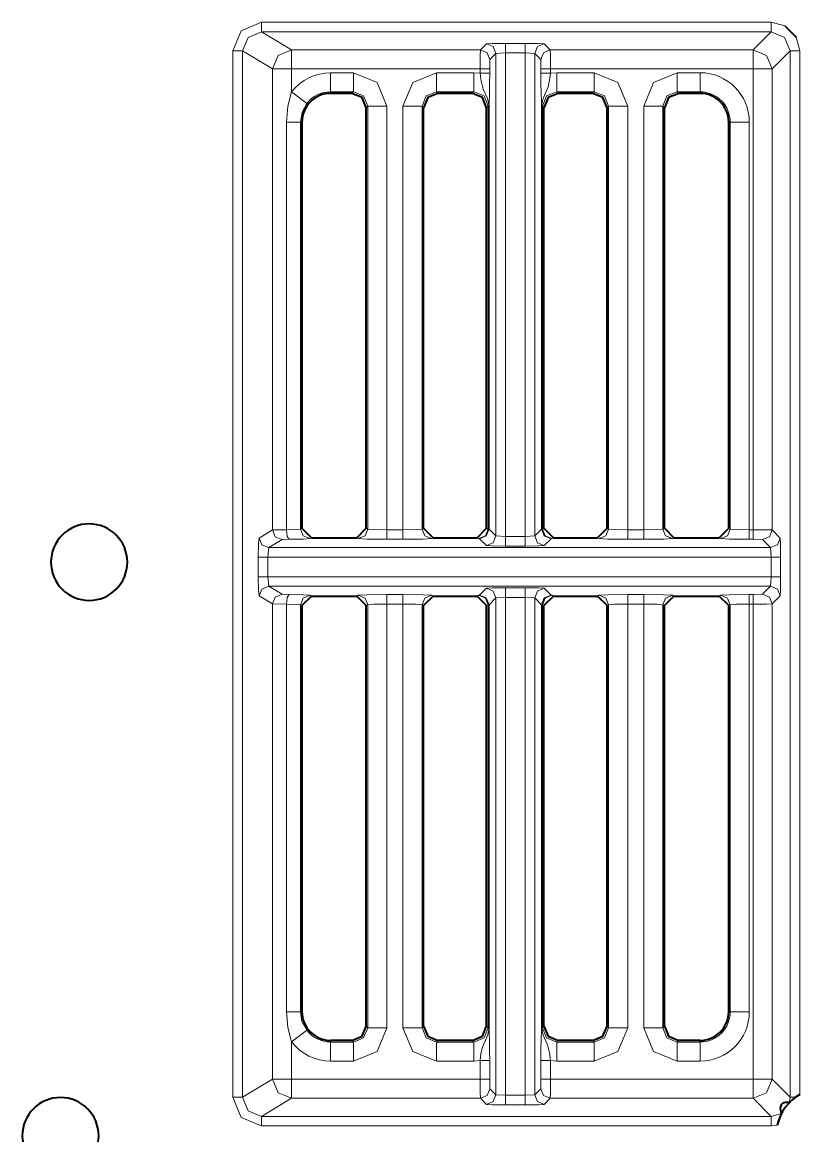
# Model space of a CAD drawing. Header units: millimetres. Extents: x 0 to 2941, y -405 to 1422.
# Drawn here: x 836.1 to 876.8, y 348.2 to 406.4 of the extents above; entities that cross this region are included whole.
import ezdxf

# ---------------------------------------------------------------- set-up
doc = ezdxf.new("R2010")
doc.units = ezdxf.units.MM
doc.layers.add('FINE', color=9, linetype='Continuous')
doc.layers.add('OUTLINE', color=7, linetype='Continuous')

msp = doc.modelspace()

# ---------------------------------------------------------------- linework, layer by layer
at = {"layer": 'FINE', "lineweight": 9}
for p, q in [((848.589, 406.427), (875.254, 406.427)), ((874.31, 404.984), (875.254, 405.928)), ((875.254, 406.427), (875.981, 406.239)), ((876.566, 405.655), (876.753, 404.928)), ((847.089, 350.202), (847.089, 404.929)), ((847.589, 404.929), (847.589, 350.202)), ((849.163, 403.984), (847.589, 404.929)), ((850.163, 404.984), (860.041, 404.984)), ((860.041, 404.984), (860.356, 405.299)), ((861.356, 404.825), (860.856, 404.799)), ((861.356, 405.324), (862.382, 405.324)), ((861.356, 404.825), (861.356, 379.532)), ((862.382, 404.825), (861.356, 404.825)), ((862.382, 379.532), (862.382, 404.825)), ((862.882, 404.799), (862.382, 404.825)), ((862.882, 404.799), (862.882, 379.558)), ((863.197, 404.484), (862.882, 404.799)), ((863.381, 405.299), (863.697, 404.984)), ((863.697, 404.984), (874.31, 404.984)), ((876.254, 404.928), (875.31, 403.984)), ((876.254, 350.203), (876.254, 404.928)), ((876.753, 404.928), (876.753, 350.348)), ((860.541, 404.484), (860.528, 403.984)), ((863.21, 403.984), (863.197, 404.484)), ((850.163, 403.984), (850.163, 402.786)), ((860.028, 403.984), (850.163, 403.984)), ((852.204, 403.788), (853.401, 403.788)), ((857.736, 403.788), (859.701, 403.788)), ((859.701, 403.788), (860.028, 403.758)), ((860.028, 403.758), (860.028, 403.984)), ((860.528, 403.984), (860.528, 403.758)), ((863.21, 403.758), (863.21, 403.984)), ((863.709, 403.758), (864.036, 403.788)), ((864.036, 403.788), (866.001, 403.788)), ((870.336, 403.788), (871.535, 403.788)), ((874.31, 379.886), (874.31, 403.984)), ((875.31, 403.984), (875.31, 379.873)), ((853.401, 402.79), (852.204, 402.79)), ((852.204, 402.79), (852.204, 402.708)), ((853.32, 402.708), (853.401, 402.79)), ((859.701, 402.79), (857.736, 402.79)), ((857.736, 402.79), (857.818, 402.708)), ((859.62, 402.708), (859.701, 402.79)), ((864.036, 402.79), (864.118, 402.708)), ((871.535, 402.79), (870.336, 402.79)), ((870.336, 402.79), (870.418, 402.708)), ((871.535, 402.708), (871.535, 402.79)), ((855.149, 402.041), (855.149, 379.886)), ((855.989, 379.886), (855.989, 402.041)), ((860.482, 379.915), (860.482, 402.041)), ((863.239, 379.915), (863.239, 402.041)), ((863.255, 402.041), (863.255, 379.915)), ((863.369, 401.959), (863.287, 402.041)), ((867.749, 402.041), (867.749, 379.886)), ((868.589, 379.886), (868.589, 402.041)), ((869.669, 401.959), (869.588, 402.041)), ((849.891, 379.885), (849.891, 401.208)), ((850.704, 401.208), (850.619, 401.208)), ((849.163, 379.873), (849.891, 379.885)), ((849.891, 379.885), (850.619, 379.921)), ((855.149, 379.886), (855.989, 379.886)), ((856.987, 379.923), (857.069, 379.964)), ((860.45, 379.923), (860.482, 379.915)), ((862.882, 379.558), (863.239, 379.915)), ((863.255, 379.915), (863.287, 379.923)), ((867.749, 379.886), (868.589, 379.886)), ((875.31, 379.873), (875.73, 379.453)), ((850.027, 379.385), (849.663, 379.374)), ((851.204, 379.464), (851.118, 379.421)), ((853.651, 379.423), (853.569, 379.464)), ((855.989, 379.386), (855.149, 379.386)), ((857.569, 379.464), (857.487, 379.423)), ((859.951, 379.423), (859.869, 379.464)), ((859.999, 379.415), (859.951, 379.423)), ((860.356, 379.058), (859.999, 379.415)), ((860.856, 379.558), (861.356, 379.532)), ((861.356, 379.532), (862.382, 379.532)), ((862.382, 379.532), (862.882, 379.558)), ((863.739, 379.415), (863.381, 379.058)), ((863.787, 379.423), (863.739, 379.415)), ((863.869, 379.464), (863.787, 379.423)), ((866.251, 379.423), (866.169, 379.464)), ((868.589, 379.386), (867.749, 379.386)), ((870.169, 379.464), (870.087, 379.423)), ((872.617, 379.423), (872.535, 379.464)), ((874.31, 379.386), (874.115, 379.386)), ((874.81, 379.373), (874.31, 379.386)), ((875.23, 378.953), (874.81, 379.373)), ((848.962, 378.953), (848.92, 378.453)), ((862.382, 379.033), (861.356, 379.033)), ((875.255, 378.453), (875.23, 378.953)), ((848.42, 377.427), (848.42, 378.453)), ((875.255, 378.453), (848.92, 378.453)), ((848.92, 378.453), (848.92, 377.427)), ((875.255, 377.427), (875.255, 378.453)), ((875.755, 378.453), (875.755, 377.427)), ((848.92, 377.427), (875.255, 377.427)), ((848.92, 377.427), (848.962, 376.928)), ((875.23, 376.928), (875.255, 377.427)), ((848.962, 376.928), (849.663, 376.507)), ((875.23, 376.928), (848.962, 376.928)), ((859.999, 376.466), (860.356, 376.823)), ((861.356, 376.848), (862.382, 376.848)), ((863.381, 376.823), (863.739, 376.466)), ((874.81, 376.508), (875.23, 376.928)), ((849.163, 376.008), (848.463, 376.428)), ((849.663, 376.507), (850.027, 376.495)), ((851.118, 376.46), (851.204, 376.417)), ((853.569, 376.417), (853.651, 376.458)), ((857.487, 376.458), (857.569, 376.417)), ((859.869, 376.417), (859.951, 376.458)), ((859.951, 376.458), (859.999, 376.466)), ((860.856, 376.323), (860.499, 375.966)), ((861.356, 376.349), (860.856, 376.323)), ((860.856, 350.331), (860.856, 376.323)), ((861.356, 376.349), (861.356, 350.306)), ((862.382, 350.306), (862.382, 376.349)), ((862.882, 376.323), (862.882, 350.331)), ((863.239, 375.966), (862.882, 376.323)), ((863.739, 376.466), (863.787, 376.458)), ((863.787, 376.458), (863.869, 376.417)), ((866.169, 376.417), (866.251, 376.458)), ((870.087, 376.458), (870.169, 376.417)), ((874.115, 376.495), (874.31, 376.495)), ((874.31, 376.495), (874.81, 376.508)), ((875.73, 376.428), (875.31, 376.008)), ((849.891, 375.996), (849.163, 376.008)), ((849.163, 351.147), (849.163, 376.008)), ((850.619, 375.96), (849.891, 375.996)), ((849.891, 354.672), (849.891, 375.996)), ((850.704, 375.917), (850.619, 375.96)), ((850.619, 375.96), (850.619, 354.672)), ((854.15, 375.958), (854.069, 375.917)), ((854.15, 353.84), (854.15, 375.958)), ((855.989, 353.84), (855.989, 375.995)), ((856.987, 375.958), (856.987, 353.84)), ((857.069, 375.917), (856.987, 375.958)), ((860.45, 375.958), (860.369, 375.917)), ((860.482, 375.966), (860.45, 375.958)), ((860.45, 353.84), (860.45, 375.958)), ((860.482, 353.84), (860.482, 375.966)), ((860.499, 375.966), (860.499, 353.84)), ((863.239, 353.84), (863.239, 375.966)), ((863.255, 375.966), (863.255, 353.84)), ((863.287, 375.958), (863.255, 375.966)), ((863.369, 375.917), (863.287, 375.958)), ((863.287, 375.958), (863.287, 353.84)), ((868.589, 353.84), (868.589, 375.995)), ((875.31, 376.008), (875.31, 351.147)), ((850.619, 354.672), (850.704, 354.672)), ((873.035, 354.672), (873.116, 354.672)), ((854.069, 353.921), (854.15, 353.84)), ((856.987, 353.84), (857.069, 353.921)), ((860.369, 353.921), (860.45, 353.84)), ((863.287, 353.84), (863.369, 353.921)), ((866.669, 353.921), (866.75, 353.84)), ((869.588, 353.84), (869.669, 353.921)), ((850.163, 353.095), (850.163, 351.147)), ((852.204, 353.172), (852.204, 353.091)), ((852.204, 353.091), (853.401, 353.091)), ((853.401, 353.091), (853.32, 353.172)), ((857.818, 353.172), (857.736, 353.091)), ((857.736, 353.091), (859.701, 353.091)), ((859.701, 353.091), (859.62, 353.172)), ((866.001, 353.091), (865.92, 353.172)), ((871.535, 353.091), (871.535, 353.172)), ((853.401, 352.092), (852.204, 352.092)), ((859.701, 352.092), (857.736, 352.092)), ((860.028, 352.123), (859.701, 352.092)), ((860.028, 351.147), (860.028, 352.123)), ((860.528, 352.123), (860.528, 351.147)), ((863.21, 351.147), (863.21, 352.123)), ((863.709, 352.123), (863.709, 351.147)), ((864.036, 352.092), (863.709, 352.123)), ((871.535, 352.092), (870.336, 352.092)), ((847.589, 350.202), (849.163, 351.147)), ((850.163, 351.147), (860.028, 351.147)), ((860.528, 351.147), (860.541, 350.647)), ((860.541, 350.647), (860.856, 350.331)), ((862.882, 350.331), (863.197, 350.647)), ((863.197, 350.647), (863.21, 351.147)), ((863.709, 351.147), (874.31, 351.147)), ((875.31, 351.147), (876.254, 350.203)), ((850.163, 350.147), (848.589, 349.203)), ((860.041, 350.147), (850.163, 350.147)), ((860.356, 349.832), (860.041, 350.147)), ((860.856, 350.331), (861.356, 350.306)), ((874.31, 350.147), (863.697, 350.147)), ((875.254, 349.203), (874.31, 350.147)), ((876.221, 349.948), (876.254, 350.203)), ((862.382, 349.806), (861.356, 349.806)), ((848.589, 349.203), (875.254, 349.203)), ((875.254, 349.203), (875.793, 349.361)), ((875.254, 348.703), (848.589, 348.703)), ((875.577, 348.739), (875.254, 348.703))]:
    msp.add_line(p, q, dxfattribs=at)
for points in [[(847.089, 404.929), (847.529, 405.988), (848.589, 406.427)], [(848.589, 405.928), (847.882, 405.635), (847.589, 404.929)], [(848.589, 405.928), (848.589, 406.078), (848.589, 406.427)], [(875.254, 405.928), (848.589, 405.928), (850.163, 404.984)], [(875.254, 405.928), (875.254, 406.078), (875.254, 406.427)], [(876.254, 404.928), (875.961, 405.635), (875.254, 405.928)], [(847.589, 404.929), (847.435, 404.929), (847.089, 404.929)], [(849.163, 403.984), (849.457, 404.691), (850.163, 404.984)], [(850.163, 403.984), (850.163, 404.682), (850.163, 404.984)], [(860.028, 403.984), (860.032, 404.682), (860.041, 404.984)], [(860.041, 404.984), (860.394, 404.837), (860.541, 404.484)], [(860.356, 405.299), (860.658, 405.317), (861.356, 405.324)], [(860.356, 405.299), (860.71, 405.152), (860.856, 404.799)], [(860.856, 379.558), (860.856, 404.799), (860.541, 404.484)], [(861.356, 405.324), (861.356, 405.173), (861.356, 404.825)], [(862.382, 405.324), (862.382, 405.173), (862.382, 404.825)], [(862.382, 405.324), (863.08, 405.317), (863.381, 405.299)], [(863.381, 405.299), (863.028, 405.152), (862.882, 404.799)], [(863.697, 404.984), (863.343, 404.837), (863.197, 404.484)], [(863.697, 404.984), (863.706, 404.682), (863.709, 403.984)], [(874.31, 403.984), (874.31, 404.682), (874.31, 404.984)], [(874.31, 404.984), (875.017, 404.691), (875.31, 403.984)], [(876.753, 404.928), (876.404, 404.928), (876.254, 404.928)], [(848.463, 379.453), (849.163, 379.873), (849.163, 403.984)], [(850.163, 403.984), (849.471, 403.984), (849.163, 403.984)], [(852.204, 403.788), (852.204, 403.1), (852.204, 402.79)], [(853.401, 403.788), (853.401, 403.1), (853.401, 402.79)], [(853.401, 403.788), (854.637, 403.277), (855.149, 402.041)], [(855.989, 402.041), (856.5, 403.277), (857.736, 403.788)], [(857.736, 403.788), (857.736, 403.1), (857.736, 402.79)], [(859.701, 403.788), (859.701, 403.1), (859.701, 402.79)], [(860.028, 403.984), (860.377, 403.984), (860.528, 403.984)], [(860.028, 403.758), (860.377, 403.758), (860.528, 403.758)], [(860.482, 402.041), (860.48, 402.111), (860.471, 402.198), (860.411, 402.437), (860.19, 402.937), (860.078, 403.351), (860.028, 403.758)], [(860.528, 403.758), (860.525, 403.166), (860.516, 402.618), (860.503, 402.21), (860.5, 402.102), (860.499, 402.068), (860.499, 402.041)], [(863.709, 403.984), (863.361, 403.984), (863.21, 403.984)], [(863.709, 403.758), (863.361, 403.758), (863.21, 403.758)], [(863.239, 402.041), (863.239, 402.053), (863.238, 402.081), (863.237, 402.14), (863.236, 402.189), (863.233, 402.263), (863.219, 402.757), (863.212, 403.228), (863.21, 403.758)], [(863.709, 403.758), (863.666, 403.394), (863.589, 403.051), (863.364, 402.533), (863.313, 402.396), (863.284, 402.289), (863.26, 402.144), (863.256, 402.074), (863.255, 402.041)], [(874.31, 403.984), (863.709, 403.984), (863.709, 403.758)], [(864.036, 403.788), (864.036, 403.1), (864.036, 402.79)], [(866.001, 403.788), (866.001, 403.1), (866.001, 402.79)], [(866.001, 403.788), (867.237, 403.277), (867.749, 402.041)], [(868.589, 402.041), (869.1, 403.277), (870.336, 403.788)], [(870.336, 402.79), (870.336, 403.1), (870.336, 403.788)], [(871.535, 402.79), (871.535, 403.1), (871.535, 403.788)], [(874.31, 403.984), (875.008, 403.984), (875.31, 403.984)], [(849.891, 401.208), (849.962, 402.044), (850.163, 402.786)], [(850.163, 402.786), (850.707, 402.365), (850.953, 402.176)], [(854.15, 402.041), (853.932, 402.572), (853.401, 402.79)], [(857.736, 402.79), (857.206, 402.572), (856.987, 402.041)], [(860.45, 402.041), (860.232, 402.572), (859.701, 402.79)], [(864.036, 402.79), (863.506, 402.572), (863.287, 402.041)], [(865.92, 402.708), (866.001, 402.79), (864.036, 402.79)], [(866.75, 402.041), (866.532, 402.572), (866.001, 402.79)], [(870.336, 402.79), (869.806, 402.572), (869.588, 402.041)], [(850.953, 402.176), (850.706, 401.721), (850.619, 401.208)], [(854.069, 379.964), (854.15, 379.923), (854.15, 402.041), (854.069, 401.959)], [(855.149, 402.041), (854.461, 402.041), (854.15, 402.041)], [(856.987, 402.041), (856.677, 402.041), (855.989, 402.041)], [(857.069, 401.959), (856.987, 402.041), (856.987, 379.923)], [(860.369, 379.964), (860.45, 379.923), (860.45, 402.041), (860.369, 401.959)], [(860.482, 402.041), (860.461, 402.041), (860.45, 402.041)], [(860.482, 402.041), (860.494, 402.041), (860.499, 402.041)], [(860.499, 402.041), (860.499, 379.915), (860.856, 379.558)], [(863.255, 402.041), (863.244, 402.041), (863.239, 402.041)], [(863.287, 402.041), (863.277, 402.041), (863.255, 402.041)], [(863.287, 402.041), (863.287, 379.923), (863.369, 379.964)], [(866.669, 379.964), (866.75, 379.923), (866.75, 402.041), (866.669, 401.959)], [(867.749, 402.041), (867.06, 402.041), (866.75, 402.041)], [(869.588, 402.041), (869.277, 402.041), (868.589, 402.041)], [(869.588, 402.041), (869.588, 379.923), (869.669, 379.964)], [(850.619, 401.208), (850.401, 401.208), (849.891, 401.208)], [(850.619, 401.208), (850.619, 379.921), (850.704, 379.964)], [(873.035, 379.964), (873.116, 379.923), (873.116, 401.208), (873.035, 401.208)], [(873.116, 401.208), (873.426, 401.208), (874.115, 401.208)], [(874.115, 401.208), (874.115, 379.886), (874.31, 379.886)], [(849.663, 379.374), (849.31, 379.52), (849.163, 379.873)], [(850.027, 379.385), (849.932, 379.536), (849.891, 379.885)], [(851.118, 379.421), (850.765, 379.568), (850.619, 379.921)], [(854.15, 379.923), (854.004, 379.57), (853.651, 379.423)], [(854.15, 379.923), (854.461, 379.897), (855.149, 379.886)], [(855.149, 379.886), (855.149, 379.537), (855.149, 379.386)], [(855.989, 379.886), (856.677, 379.897), (856.987, 379.923)], [(855.989, 379.886), (855.989, 379.537), (855.989, 379.386)], [(856.987, 379.923), (857.134, 379.57), (857.487, 379.423)], [(859.951, 379.423), (860.304, 379.57), (860.45, 379.923)], [(859.999, 379.415), (860.352, 379.562), (860.499, 379.915)], [(859.999, 379.415), (860.34, 379.563), (860.482, 379.915)], [(860.482, 379.915), (860.494, 379.915), (860.499, 379.915)], [(863.739, 379.415), (863.385, 379.562), (863.239, 379.915)], [(863.239, 379.915), (863.244, 379.915), (863.255, 379.915)], [(863.739, 379.415), (863.398, 379.563), (863.255, 379.915)], [(863.787, 379.423), (863.434, 379.57), (863.287, 379.923)], [(866.75, 379.923), (866.604, 379.57), (866.251, 379.423)], [(866.75, 379.923), (867.06, 379.897), (867.749, 379.886)], [(867.749, 379.386), (867.749, 379.537), (867.749, 379.886)], [(868.589, 379.886), (869.277, 379.897), (869.588, 379.923)], [(868.589, 379.386), (868.589, 379.537), (868.589, 379.886)], [(870.087, 379.423), (869.734, 379.57), (869.588, 379.923)], [(873.116, 379.923), (872.969, 379.57), (872.617, 379.423)], [(873.116, 379.923), (873.426, 379.897), (874.115, 379.886)], [(874.115, 379.886), (874.115, 379.537), (874.115, 379.386)], [(874.31, 379.386), (874.31, 379.537), (874.31, 379.886)], [(874.31, 379.886), (875.008, 379.882), (875.31, 379.873)], [(874.81, 379.373), (875.163, 379.52), (875.31, 379.873)], [(848.42, 378.453), (848.433, 379.151), (848.463, 379.453)], [(848.962, 378.953), (848.609, 379.1), (848.463, 379.453)], [(849.663, 379.374), (848.962, 378.953), (875.23, 378.953)], [(851.118, 379.421), (850.792, 379.399), (850.027, 379.385)], [(855.149, 379.386), (854.116, 379.397), (853.651, 379.423)], [(857.487, 379.423), (857.021, 379.397), (855.989, 379.386)], [(860.356, 379.058), (860.71, 379.204), (860.856, 379.558)], [(861.356, 379.033), (861.356, 379.183), (861.356, 379.532)], [(862.382, 379.033), (862.382, 379.183), (862.382, 379.532)], [(863.381, 379.058), (863.028, 379.204), (862.882, 379.558)], [(867.749, 379.386), (866.716, 379.397), (866.251, 379.423)], [(870.087, 379.423), (869.621, 379.397), (868.589, 379.386)], [(874.115, 379.386), (873.082, 379.397), (872.617, 379.423)], [(875.23, 378.953), (875.583, 379.1), (875.73, 379.453)], [(875.73, 379.453), (875.748, 379.151), (875.755, 378.453)], [(861.356, 379.033), (860.658, 379.04), (860.356, 379.058)], [(863.381, 379.058), (863.08, 379.04), (862.382, 379.033)], [(848.92, 378.453), (848.574, 378.453), (848.42, 378.453)], [(875.255, 378.453), (875.604, 378.453), (875.755, 378.453)], [(848.92, 377.427), (848.574, 377.427), (848.42, 377.427)], [(848.463, 376.428), (848.433, 376.73), (848.42, 377.427)], [(875.255, 377.427), (875.604, 377.427), (875.755, 377.427)], [(875.755, 377.427), (875.748, 376.73), (875.73, 376.428)], [(848.962, 376.928), (848.609, 376.781), (848.463, 376.428)], [(860.356, 376.823), (860.658, 376.841), (861.356, 376.848)], [(860.856, 376.323), (860.71, 376.676), (860.356, 376.823)], [(861.356, 376.349), (861.356, 376.697), (861.356, 376.848)], [(862.382, 376.349), (862.382, 376.697), (862.382, 376.848)], [(862.382, 376.848), (863.08, 376.841), (863.381, 376.823)], [(862.882, 376.323), (863.028, 376.676), (863.381, 376.823)], [(875.23, 376.928), (875.583, 376.781), (875.73, 376.428)], [(849.663, 376.507), (849.31, 376.361), (849.163, 376.008)], [(850.027, 376.495), (849.932, 376.345), (849.891, 375.996)], [(850.027, 376.495), (850.792, 376.482), (851.118, 376.46)], [(851.118, 376.46), (850.765, 376.313), (850.619, 375.96)], [(853.651, 376.458), (854.116, 376.484), (855.149, 376.495)], [(853.651, 376.458), (854.004, 376.311), (854.15, 375.958)], [(855.149, 376.495), (855.149, 376.344), (855.149, 375.995)], [(855.149, 376.495), (855.989, 376.495), (857.021, 376.484), (857.487, 376.458)], [(855.989, 376.495), (855.989, 376.344), (855.989, 375.995)], [(857.487, 376.458), (857.134, 376.311), (856.987, 375.958)], [(860.45, 375.958), (860.304, 376.311), (859.951, 376.458)], [(860.499, 375.966), (860.352, 376.319), (859.999, 376.466)], [(860.482, 375.966), (860.34, 376.318), (859.999, 376.466)], [(862.882, 376.323), (862.382, 376.349), (861.356, 376.349)], [(863.239, 375.966), (863.385, 376.319), (863.739, 376.466)], [(863.255, 375.966), (863.398, 376.318), (863.739, 376.466)], [(863.287, 375.958), (863.434, 376.311), (863.787, 376.458)], [(866.251, 376.458), (866.716, 376.484), (867.749, 376.495)], [(866.251, 376.458), (866.604, 376.311), (866.75, 375.958)], [(867.749, 375.995), (867.749, 376.344), (867.749, 376.495)], [(867.749, 376.495), (868.589, 376.495), (869.621, 376.484), (870.087, 376.458)], [(868.589, 375.995), (868.589, 376.344), (868.589, 376.495)], [(869.588, 375.958), (869.734, 376.311), (870.087, 376.458)], [(872.535, 376.417), (872.617, 376.458), (873.082, 376.484), (874.115, 376.495)], [(872.617, 376.458), (872.969, 376.311), (873.116, 375.958)], [(874.115, 376.495), (874.115, 376.344), (874.115, 375.995)], [(874.31, 376.495), (874.31, 376.344), (874.31, 375.995)], [(874.81, 376.508), (875.163, 376.361), (875.31, 376.008)], [(855.989, 375.995), (855.149, 375.995), (855.149, 353.84), (854.637, 352.604), (853.401, 352.092)], [(855.149, 375.995), (854.461, 375.984), (854.15, 375.958)], [(856.987, 375.958), (856.677, 375.984), (855.989, 375.995)], [(860.499, 375.966), (860.494, 375.966), (860.482, 375.966)], [(863.255, 375.966), (863.244, 375.966), (863.239, 375.966)], [(868.589, 375.995), (867.749, 375.995), (867.749, 353.84), (867.237, 352.604), (866.001, 352.092), (864.036, 352.092)], [(866.75, 353.84), (866.75, 375.958), (866.669, 375.917)], [(867.749, 375.995), (867.06, 375.984), (866.75, 375.958)], [(869.588, 375.958), (869.277, 375.984), (868.589, 375.995)], [(869.669, 375.917), (869.588, 375.958), (869.588, 353.84)], [(873.116, 354.672), (873.116, 375.958), (873.035, 375.917)], [(874.115, 375.995), (873.426, 375.984), (873.116, 375.958)], [(874.31, 351.147), (874.31, 375.995), (874.115, 375.995), (874.115, 354.672)], [(875.31, 376.008), (875.008, 375.999), (874.31, 375.995)], [(850.619, 354.672), (850.401, 354.672), (849.891, 354.672)], [(850.163, 353.095), (849.959, 353.852), (849.891, 354.672)], [(850.619, 354.672), (850.702, 354.169), (850.953, 353.705)], [(874.115, 354.672), (873.426, 354.672), (873.116, 354.672)], [(850.953, 353.705), (850.707, 353.516), (850.163, 353.095)], [(853.401, 353.091), (853.932, 353.309), (854.15, 353.84)], [(855.149, 353.84), (854.461, 353.84), (854.15, 353.84)], [(856.987, 353.84), (856.677, 353.84), (855.989, 353.84)], [(857.736, 352.092), (856.5, 352.604), (855.989, 353.84)], [(856.987, 353.84), (857.206, 353.309), (857.736, 353.091)], [(859.701, 353.091), (860.232, 353.309), (860.45, 353.84)], [(860.028, 352.123), (860.071, 352.487), (860.149, 352.83), (860.374, 353.348), (860.425, 353.485), (860.454, 353.591), (860.477, 353.737), (860.482, 353.807), (860.482, 353.84)], [(860.482, 353.84), (860.461, 353.84), (860.45, 353.84)], [(860.499, 353.84), (860.494, 353.84), (860.482, 353.84)], [(860.499, 353.84), (860.499, 353.827), (860.499, 353.8), (860.5, 353.741), (860.502, 353.692), (860.505, 353.618), (860.519, 353.124), (860.526, 352.653), (860.528, 352.123)], [(863.21, 352.123), (863.213, 352.715), (863.222, 353.263), (863.235, 353.671), (863.238, 353.779), (863.239, 353.813), (863.239, 353.84)], [(863.239, 353.84), (863.244, 353.84), (863.255, 353.84)], [(863.255, 353.84), (863.258, 353.769), (863.267, 353.683), (863.327, 353.444), (863.548, 352.943), (863.659, 352.53), (863.709, 352.123)], [(863.287, 353.84), (863.277, 353.84), (863.255, 353.84)], [(863.287, 353.84), (863.506, 353.309), (864.036, 353.091)], [(866.001, 353.091), (866.532, 353.309), (866.75, 353.84)], [(867.749, 353.84), (867.06, 353.84), (866.75, 353.84)], [(868.589, 353.84), (869.277, 353.84), (869.588, 353.84)], [(870.336, 352.092), (869.1, 352.604), (868.589, 353.84)], [(869.588, 353.84), (869.806, 353.309), (870.336, 353.091)], [(852.204, 353.091), (852.204, 352.781), (852.204, 352.092)], [(853.401, 353.091), (853.401, 352.781), (853.401, 352.092)], [(857.736, 353.091), (857.736, 352.781), (857.736, 352.092)], [(859.701, 353.091), (859.701, 352.781), (859.701, 352.092)], [(864.118, 353.172), (864.036, 353.091), (866.001, 353.091)], [(864.036, 353.091), (864.036, 352.781), (864.036, 352.092)], [(866.001, 353.091), (866.001, 352.781), (866.001, 352.092)], [(870.418, 353.172), (870.336, 353.091), (871.535, 353.091)], [(870.336, 352.092), (870.336, 352.781), (870.336, 353.091)], [(871.535, 352.092), (871.535, 352.781), (871.535, 353.091)], [(860.528, 352.123), (860.377, 352.123), (860.028, 352.123)], [(863.21, 352.123), (863.361, 352.123), (863.709, 352.123)], [(850.163, 350.147), (849.457, 350.44), (849.163, 351.147)], [(849.163, 351.147), (849.471, 351.147), (850.163, 351.147)], [(850.163, 350.147), (850.163, 350.449), (850.163, 351.147)], [(860.528, 351.147), (860.377, 351.147), (860.028, 351.147)], [(860.041, 350.147), (860.032, 350.449), (860.028, 351.147)], [(860.541, 350.647), (860.394, 350.294), (860.041, 350.147)], [(863.197, 350.647), (863.343, 350.294), (863.697, 350.147)], [(863.21, 351.147), (863.361, 351.147), (863.709, 351.147)], [(863.709, 351.147), (863.706, 350.449), (863.697, 350.147)], [(874.31, 350.147), (874.31, 350.449), (874.31, 351.147)], [(875.31, 351.147), (875.017, 350.44), (874.31, 350.147)], [(875.31, 351.147), (875.008, 351.147), (874.31, 351.147)], [(847.589, 350.202), (847.435, 350.202), (847.089, 350.202)], [(848.589, 348.703), (847.529, 349.142), (847.089, 350.202)], [(847.589, 350.202), (847.882, 349.495), (848.589, 349.203)], [(860.856, 350.331), (860.71, 349.978), (860.356, 349.832)], [(861.356, 350.306), (862.382, 350.306), (862.882, 350.331)], [(861.356, 350.306), (861.356, 349.957), (861.356, 349.806)], [(862.382, 350.306), (862.382, 349.957), (862.382, 349.806)], [(863.697, 350.147), (863.381, 349.832), (863.08, 349.813), (862.382, 349.806)], [(862.882, 350.331), (863.028, 349.978), (863.381, 349.832)], [(876.531, 350.203), (876.332, 350.203), (876.254, 350.203)], [(861.356, 349.806), (860.658, 349.813), (860.356, 349.832)], [(848.589, 348.703), (848.589, 349.052), (848.589, 349.203)], [(875.254, 348.703), (875.254, 349.052), (875.254, 349.203)]]:
    msp.add_lwpolyline(points, dxfattribs=at)
for points in [[(852.204, 403.788, 0.232236), (850.163, 402.786)], [(874.115, 401.208, 0.414204), (871.535, 403.788)], [(852.204, 402.79, 0.232235), (850.953, 402.175)], [(873.116, 401.208, 0.414214), (871.535, 402.79)], [(871.535, 353.091, 0.414214), (873.116, 354.672)], [(871.535, 352.093, 0.414204), (874.115, 354.672)], [(850.953, 353.705, 0.232253), (852.204, 353.091)], [(850.163, 353.095, 0.23223), (852.204, 352.093)]]:
    msp.add_lwpolyline(points, format="xyb", dxfattribs=at)
at = {"layer": 'OUTLINE', "lineweight": 40}
for p, q in [((875.981, 406.239), (876.566, 405.655)), ((853.32, 402.708), (852.204, 402.708)), ((865.92, 402.708), (864.118, 402.708)), ((871.535, 402.708), (870.418, 402.708)), ((854.069, 379.964), (854.069, 401.959)), ((857.069, 379.964), (857.069, 401.959)), ((860.369, 379.964), (860.369, 401.959)), ((863.369, 379.964), (863.369, 401.959)), ((866.669, 379.964), (866.669, 401.959)), ((869.669, 379.964), (869.669, 401.959)), ((850.704, 401.208), (850.704, 379.964)), ((873.035, 379.964), (873.035, 401.208)), ((850.704, 379.964), (851.204, 379.464)), ((853.569, 379.464), (854.069, 379.964)), ((857.069, 379.964), (857.569, 379.464)), ((859.869, 379.464), (860.369, 379.964)), ((863.369, 379.964), (863.869, 379.464)), ((866.169, 379.464), (866.669, 379.964)), ((869.669, 379.964), (870.169, 379.464)), ((872.535, 379.464), (873.035, 379.964)), ((851.204, 379.464), (853.569, 379.464)), ((857.569, 379.464), (859.869, 379.464)), ((863.869, 379.464), (866.169, 379.464)), ((870.169, 379.464), (872.535, 379.464)), ((851.204, 376.417), (850.704, 375.917)), ((851.204, 376.417), (853.569, 376.417)), ((854.069, 375.917), (853.569, 376.417)), ((857.569, 376.417), (857.069, 375.917)), ((857.569, 376.417), (859.869, 376.417)), ((860.369, 375.917), (859.869, 376.417)), ((863.869, 376.417), (863.369, 375.917)), ((863.869, 376.417), (866.169, 376.417)), ((866.669, 375.917), (866.169, 376.417)), ((870.169, 376.417), (869.669, 375.917)), ((870.169, 376.417), (872.535, 376.417)), ((873.035, 375.917), (872.535, 376.417)), ((850.704, 375.917), (850.704, 354.672)), ((854.069, 353.921), (854.069, 375.917)), ((857.069, 353.921), (857.069, 375.917)), ((860.369, 353.921), (860.369, 375.917)), ((863.369, 353.921), (863.369, 375.917)), ((866.669, 353.921), (866.669, 375.917)), ((869.669, 353.921), (869.669, 375.917)), ((873.035, 354.672), (873.035, 375.917)), ((853.32, 353.172), (852.204, 353.172)), ((859.62, 353.172), (857.818, 353.172)), ((865.92, 353.172), (864.118, 353.172)), ((871.535, 353.172), (870.418, 353.172)), ((876.753, 350.348), (876.531, 350.203))]:
    msp.add_line(p, q, dxfattribs=at)
for points in [[(852.204, 402.708, 0.414214), (850.704, 401.208)], [(873.035, 401.208, 0.414214), (871.535, 402.708)], [(850.704, 354.672, 0.414214), (852.204, 353.172)], [(871.535, 353.172, 0.414214), (873.035, 354.672)], [(876.753, 350.348, 0.207912), (875.578, 348.739)]]:
    msp.add_lwpolyline(points, format="xyb", dxfattribs=at)
for points in [[(854.069, 401.959), (853.849, 402.489), (853.32, 402.708)], [(859.62, 402.708), (857.818, 402.708), (857.288, 402.489), (857.069, 401.959)], [(860.369, 401.959), (860.15, 402.489), (859.62, 402.708)], [(864.118, 402.708), (863.588, 402.489), (863.369, 401.959)], [(866.669, 401.959), (866.45, 402.489), (865.92, 402.708)], [(870.418, 402.708), (869.888, 402.489), (869.669, 401.959)], [(853.32, 353.172), (853.849, 353.392), (854.069, 353.921)], [(857.069, 353.921), (857.288, 353.392), (857.818, 353.172)], [(859.62, 353.172), (860.15, 353.392), (860.369, 353.921)], [(863.369, 353.921), (863.588, 353.392), (864.118, 353.172)], [(865.92, 353.172), (866.45, 353.392), (866.669, 353.921)], [(869.669, 353.921), (869.888, 353.392), (870.418, 353.172)], [(876.531, 350.203), (876.36, 350.069), (876.269, 349.99), (876.232, 349.956), (876.221, 349.948)], [(875.793, 349.361), (875.774, 349.435), (875.752, 349.605), (875.762, 349.716), (875.797, 349.811), (875.807, 349.826), (875.811, 349.833), (875.813, 349.836), (875.815, 349.838), (875.817, 349.84), (875.818, 349.843), (875.82, 349.845), (875.823, 349.849), (875.831, 349.858), (875.849, 349.876), (875.888, 349.906), (875.985, 349.945), (876.22, 349.948)], [(875.793, 349.361), (875.786, 349.341), (875.757, 349.277), (875.689, 349.111), (875.617, 348.892), (875.577, 348.739)]]:
    msp.add_lwpolyline(points, dxfattribs=at)
for points in [[(841.566, 378.19, 0.414201), (839.567, 380.19, 0.414226), (837.567, 378.19, 0.414226), (839.567, 376.19, 0.414201)], [(836.067, 348.19, 0.414226), (838.067, 346.191, 0.414201), (840.067, 348.19, 0.414201), (838.067, 350.191, 0.414226)]]:
    msp.add_lwpolyline(points, format="xyb", close=True, dxfattribs=at)

doc.saveas('drawing.dxf')
